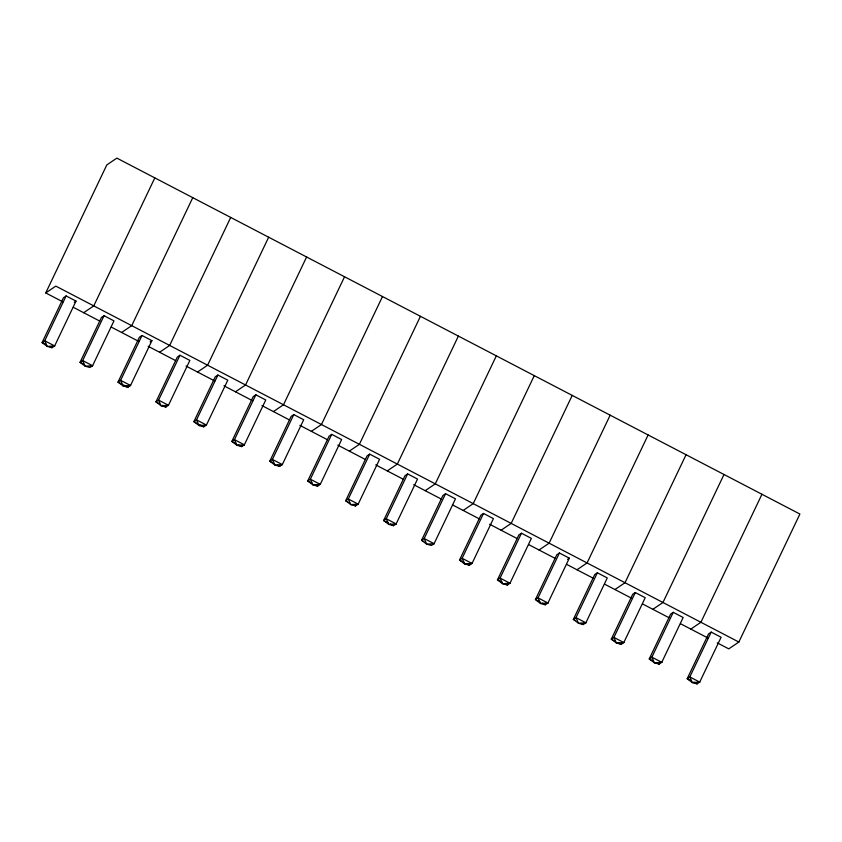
<?xml version="1.0" encoding="UTF-8"?>
<svg xmlns="http://www.w3.org/2000/svg" width="842" height="842" viewBox="0 0 842 842"><rect width="100%" height="100%" fill="white"/><g stroke="black" fill="none" stroke-linecap="round" stroke-linejoin="round"><path stroke-width="1.26" d="M62.992 301.92L45.742 292.932L106.797 164.937L116.87 158.117L799.9 514.052L738.844 642.046L728.772 648.866L717.268 642.878M66.118 295.942L44.731 340.778L42.1 342.557L47.257 346.42L52.004 347.725L54.635 345.946L76.022 301.099L66.118 295.942L63.487 297.721L42.1 342.557L45.405 344.283M154.823 177.894L93.767 305.888L83.684 312.708M104.061 315.718L82.674 360.555L80.043 362.334L85.2 366.196L89.947 367.501L92.578 365.723L113.965 320.876L104.061 315.718L101.429 317.497L80.043 362.334L83.347 364.06M192.765 197.67L131.71 325.665L121.637 332.474M142.014 335.484L120.627 380.331L117.996 382.11L123.153 385.973L127.889 387.267L130.521 385.489L151.918 340.652L142.014 335.484L139.383 337.263L117.996 382.11L121.29 383.826M230.708 217.436L169.663 345.441L159.58 352.251M179.956 355.261L158.57 400.108L155.938 401.887L161.096 405.739L165.842 407.044L168.474 405.265L189.86 360.429L179.956 355.261L177.325 357.04L155.938 401.887L159.243 403.602M268.661 237.212L207.606 365.217L197.523 372.027M217.899 375.037L196.512 419.884L193.881 421.663L199.038 425.515L203.785 426.82L206.416 425.042L227.803 380.195L217.899 375.037L215.268 376.816L193.881 421.663L196.081 422.81M306.604 256.989L245.548 384.983L235.476 391.804M255.852 394.814L234.455 439.65L231.834 441.429L236.991 445.292L241.728 446.597L244.359 444.818L265.746 399.971L255.852 394.814L253.221 396.593L231.834 441.429L236.234 443.723M344.546 276.765L283.501 404.76L273.418 411.58M293.795 414.59L272.408 459.427L269.777 461.205L274.934 465.068L279.681 466.363L282.312 464.584L303.699 419.748L293.795 414.59L291.164 416.369L269.777 461.205L271.977 462.353M382.5 296.542L321.444 424.536L311.361 431.346M331.737 434.356L310.351 479.203L307.719 480.982L312.877 484.845L317.623 486.139L320.255 484.361L341.642 439.524L331.737 434.356L329.106 436.135L307.719 480.982L312.119 483.276M420.442 316.308L359.387 444.313L349.314 451.123M369.691 454.133L348.293 498.98L345.673 500.758L350.83 504.611L355.566 505.916L358.197 504.137L379.584 459.29L369.691 454.133L367.059 455.911L345.673 500.758L347.872 501.906M458.385 336.084L397.34 464.079L387.257 470.899M407.633 473.909L386.246 518.746L383.615 520.524L388.772 524.387L393.519 525.692L396.15 523.913L417.537 479.066L407.633 473.909L405.002 475.688L383.615 520.524L388.015 522.819M496.327 355.861L435.282 483.855L425.199 490.675M445.576 493.686L424.189 538.522L421.558 540.301L426.715 544.164L431.462 545.458L434.093 543.679L455.48 498.843L445.576 493.686L442.945 495.464L421.558 540.301L423.758 541.448M534.281 375.637L473.225 503.632L463.153 510.441M483.529 513.452L462.132 558.299L459.5 560.077L464.668 563.94L469.404 565.235L472.036 563.456L493.423 518.619L483.529 513.452L480.898 515.23L459.5 560.077L463.91 562.372M572.223 395.403L511.168 523.408L501.095 530.218M521.472 533.228L500.085 578.075L497.454 579.854L502.611 583.706L507.358 585.011L509.989 583.232L531.376 538.385L521.472 533.228L518.84 535.007L497.454 579.854L501.853 582.148M508.484 582.653L507.358 585.011L505.158 583.864M610.166 415.18L549.121 543.174L539.038 549.994M535.396 599.62L556.783 554.783L559.414 553.005L569.318 558.162L547.932 603.009L545.3 604.788L540.553 603.482L535.396 599.62L538.027 597.852L559.414 553.005M648.119 434.956L587.063 562.951L576.991 569.771M597.367 572.781L575.97 617.618L573.339 619.396L578.507 623.259L583.243 624.564L585.874 622.785L607.261 577.938L597.367 572.781L594.736 574.56L573.339 619.396L575.549 620.543M686.062 454.733L625.006 582.727L614.934 589.547M635.31 592.558L613.923 637.394L611.292 639.173L616.449 643.035L621.196 644.33L623.817 642.551L645.214 597.715L635.31 592.558L632.679 594.326L611.292 639.173L614.586 640.888M724.004 474.499L662.959 602.504L652.876 609.313M673.253 612.323L651.866 657.17L649.235 658.949L654.392 662.812L659.139 664.106L661.77 662.328L683.157 617.491L673.253 612.323L670.621 614.102L649.235 658.949L652.539 660.665M761.957 494.275L700.902 622.28L690.829 629.09M711.195 632.1L689.808 676.947L687.177 678.726L692.345 682.578L697.081 683.883L699.713 682.104L721.099 637.257L711.195 632.1L708.575 633.879L687.177 678.726L690.482 680.441M45.742 292.932L55.825 286.112L738.844 642.046M74.264 302.289L76.022 301.099M150.16 341.831L151.918 340.652M567.561 559.351L569.318 558.162M73.338 307.309L99.788 321.097M111.281 327.085L138.888 341.463M148.087 346.262L175.683 360.639M186.029 366.038L214.773 381.016M223.972 385.804L252.716 400.792M261.925 405.581L289.522 419.969M299.868 425.357L327.464 439.735M337.81 445.134L365.407 459.511M375.753 464.91L403.36 479.287M413.706 484.676L441.303 499.064M452.796 505.053L479.245 518.83M489.591 524.229L517.188 538.606M528.692 544.606L555.141 558.383M566.634 564.372L593.084 578.159M604.588 584.148L632.184 598.536M642.53 603.924L668.98 617.702M680.473 623.701L708.069 638.078M49.804 346.578L52.004 347.725M123.49 384.973L127.889 387.267M162.538 405.328L165.842 407.044M199.386 424.526L203.785 426.82M238.433 444.871L241.728 446.597M277.481 465.216L279.681 466.363M314.319 484.424L317.623 486.139M353.366 504.768L355.566 505.916M390.214 523.966L393.519 525.692M466.11 563.519L469.404 565.235M536.501 600.199L539.796 601.914M541.995 603.061L545.3 604.788M581.043 623.417L583.243 624.564M617.891 642.614L621.196 644.33M656.939 662.959L659.139 664.106M693.787 682.157L697.081 683.883M54.635 345.946L47.257 346.42L44.731 340.778L54.635 345.946M92.578 365.723L85.2 366.196L82.674 360.555L92.578 365.723M130.521 385.489L123.153 385.973L120.627 380.331L130.521 385.489M168.474 405.265L161.096 405.739L158.57 400.108L168.474 405.265M206.416 425.042L199.038 425.515L196.512 419.884L206.416 425.042M244.359 444.818L236.991 445.292L234.455 439.65L244.359 444.818M282.312 464.584L274.934 465.068L272.408 459.427L282.312 464.584M320.255 484.361L312.877 484.845L310.351 479.203L320.255 484.361M358.197 504.137L350.83 504.611L348.293 498.98L358.197 504.137M396.15 523.913L388.772 524.387L386.246 518.746L396.15 523.913M434.093 543.679L426.715 544.164L424.189 538.522L434.093 543.679M472.036 563.456L464.668 563.94L462.132 558.299L472.036 563.456M509.989 583.232L502.611 583.706L500.085 578.075L509.989 583.232M547.932 603.009L540.553 603.482L538.027 597.852L547.932 603.009M585.874 622.785L578.507 623.259L575.97 617.618L585.874 622.785M623.817 642.551L616.449 643.035L613.923 637.394L623.817 642.551M661.77 662.328L654.392 662.812L651.866 657.17L661.77 662.328M699.713 682.104L692.345 682.578L689.808 676.947L699.713 682.104"/></g></svg>
